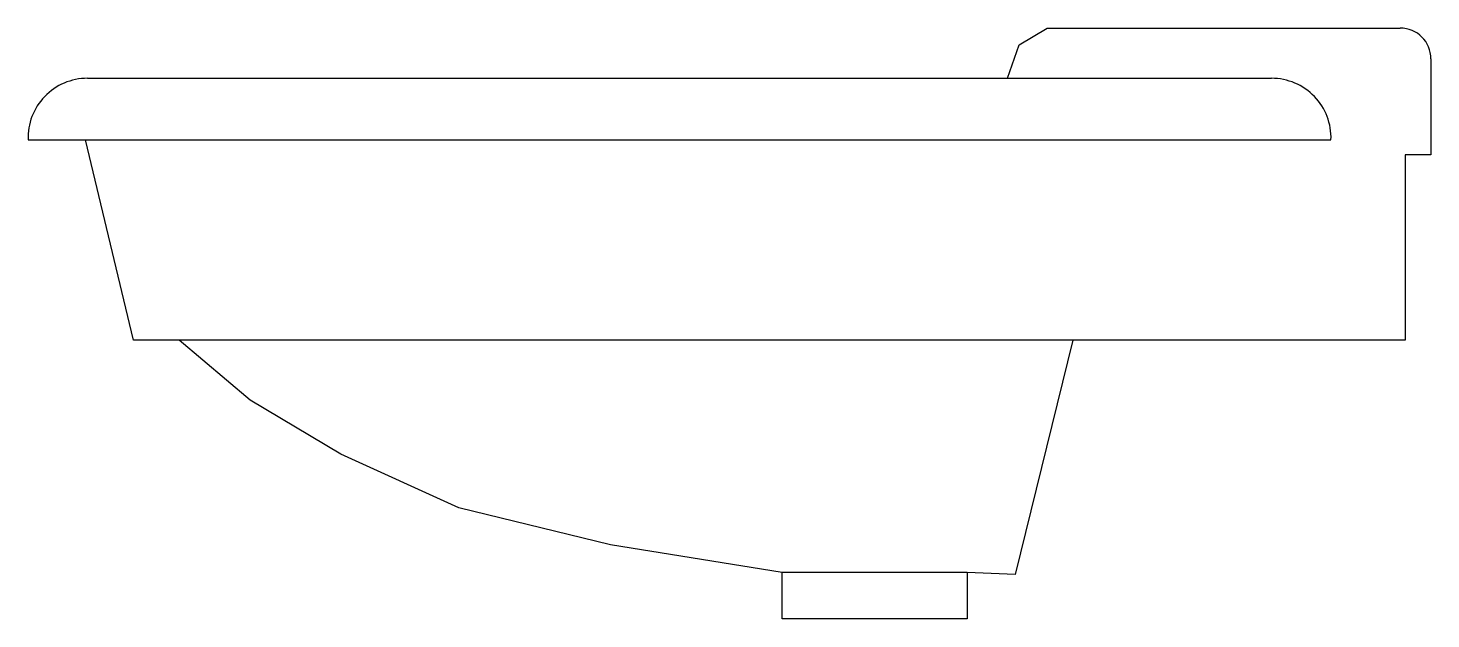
# Model space of a CAD drawing. Header units: millimetres. Extents: x -2915.049 to -2914.593, y 2959.405 to 2959.597.
import ezdxf

# ---------------------------------------------------------------- set-up
doc = ezdxf.new("R2010")
doc.units = ezdxf.units.MM
doc.header["$LTSCALE"] = 10
doc.layers.add('banheiro_louças', color=2, linetype='Continuous')

msp = doc.modelspace()

# ---------------------------------------------------------------- linework, layer by layer
at = {"layer": 'banheiro_louças'}
for p, q in [((-2914.726930332845, 2959.591076947121), (-2914.717894892699, 2959.596512392194)), ((-2914.717894892699, 2959.596512392194), (-2914.603325825163, 2959.596512392194)), ((-2914.73069599042, 2959.580199776207), (-2914.726930332845, 2959.591076947121)), ((-2914.593325825163, 2959.586512392194), (-2914.593325825163, 2959.555406419135)), ((-2915.029317561541, 2959.580199776207), (-2914.73069599042, 2959.580199776207)), ((-2915.029317561541, 2959.580199776207), (-2914.73069599042, 2959.580199776207)), ((-2914.73069599042, 2959.580199776207), (-2914.64502725458, 2959.580199776207)), ((-2915.048582603629, 2959.560199776206), (-2915.029960183618, 2959.560199776206)), ((-2915.029960183618, 2959.560199776206), (-2914.625762212492, 2959.560199776206)), ((-2914.593325825163, 2959.555406419135), (-2914.601734078191, 2959.555406419135)), ((-2914.709569461606, 2959.495261691203), (-2914.728275648327, 2959.419200693537)), ((-2914.743794730532, 2959.419841798334), (-2914.803897341551, 2959.419841798334)), ((-2914.803897341551, 2959.404728354901), (-2914.803897341551, 2959.419841798334)), ((-2914.728275648327, 2959.419200693537), (-2914.743794730532, 2959.419841798334)), ((-2914.743794730532, 2959.419841798334), (-2914.743794730532, 2959.404728354901)), ((-2914.743794730532, 2959.404728354901), (-2914.803897341551, 2959.404728354901))]:
    msp.add_line(p, q, dxfattribs=at)
for points in [[(-2914.601734078191, 2959.555406419135), (-2914.601734078191, 2959.495261691203), (-2915.014342163174, 2959.495261691203), (-2915.029960183618, 2959.560199776206)], [(-2914.803897341551, 2959.419841798334), (-2914.859628825895, 2959.428749497784), (-2914.908803620227, 2959.440760069225), (-2914.947050750176, 2959.458230005167), (-2914.976555626775, 2959.475699890341), (-2914.999503914898, 2959.495261691203)]]:
    msp.add_lwpolyline(points, dxfattribs=at)
for centre, radius, start, end in [((-2914.603325825163, 2959.586512392194), 0.009999999999990905, 7.016477563892661e-15, 90), ((-2915.029317561541, 2959.56092123004), 0.01927854616637669, 90, 182.1446593403639), ((-2914.64502725458, 2959.56092123004), 0.01927854616637669, 357.8553406596362, 90)]:
    msp.add_arc(centre, radius, start, end, dxfattribs=at)

doc.saveas('drawing.dxf')
